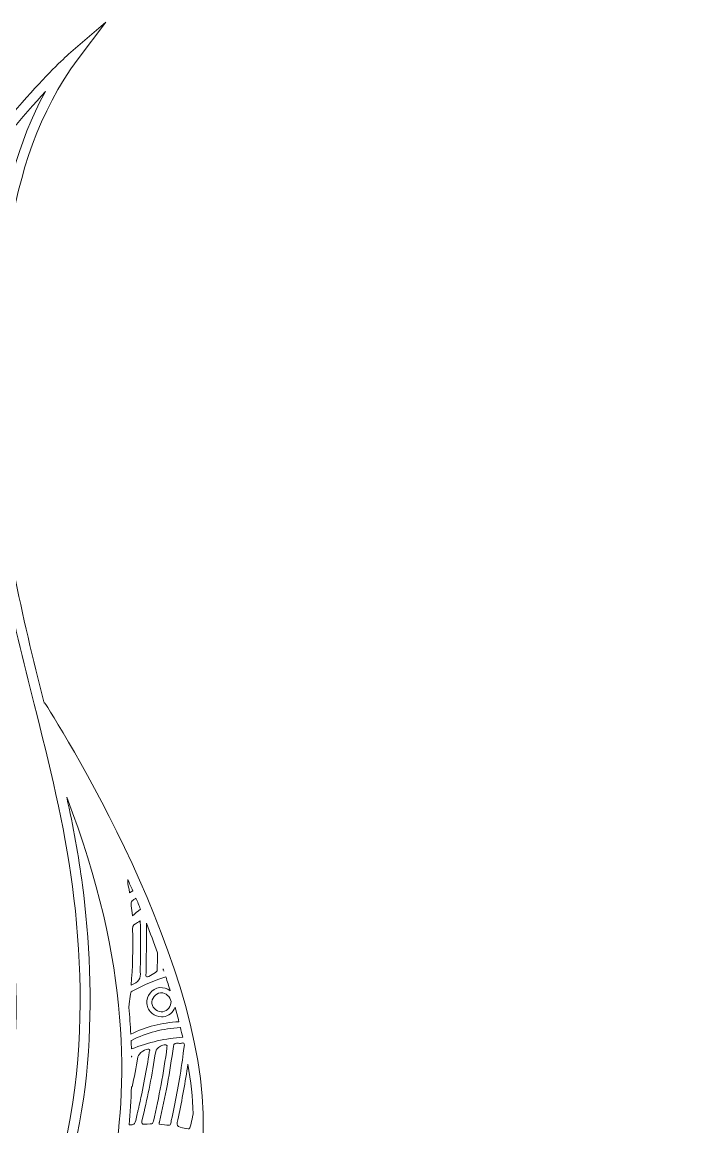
# Model space of a CAD drawing. Extents: x 467 to 2534, y -2987 to -13.
# Drawn here: x 1801 to 2534, y -1244 to -13 of the extents above; entities that cross this region are included whole.
import ezdxf

# ---------------------------------------------------------------- set-up
doc = ezdxf.new("R2010")
doc.units = 0
doc.header["$MEASUREMENT"] = 0
doc.layers.add('Layer 1', color=7, linetype='Continuous')

# ---------------------------------------------------------------- blocks, each defined once
blk = doc.blocks.new('block 2')
at = {"layer": 'Layer 1', "lineweight": 0}
for points, knots in [([(2529.5, -1453.5), (2526.7, -1452.4), (2523.5, -1453.7), (2522.3, -1456.4), (2522, -1457.1), (2505.1, -1494), (2462.3, -1535.1), (2462, -1524.7), (2462.2, -1514.3), (2463.5, -1503.9), (2465.5, -1486.6), (2472.8, -1450.8), (2489.4, -1439.9), (2448.7, -1466.6), (2405, -1490.3), (2349.3, -1559.4), (2349.2, -1550.7), (2349.5, -1541.9), (2350.5, -1533.1), (2352.6, -1515.8), (2359.8, -1480.1), (2376.5, -1469.1), (2332.2, -1498.2), (2284.4, -1523.6), (2221.4, -1607.9), (2220.1, -1592.3), (2219.8, -1576.7), (2221.7, -1561), (2223.7, -1543.7), (2231, -1507.9), (2247.6, -1497.1), (2201.2, -1527.5), (2150.9, -1553.9), (2083.4, -1648.4), (2078.2, -1655.7), (2073.4, -1663.4), (2069.4, -1671.4), (2068.7, -1658.6), (2068.7, -1645.7), (2070.2, -1632.8), (2072.2, -1615.5), (2079.5, -1579.7), (2096.1, -1568.8), (2067.5, -1587.6), (2037.4, -1604.9), (2002.6, -1637.6), (2001.2, -1616.4), (1985.5, -1599.7), (1974.9, -1588.4), (1960.1, -1572.7), (1944.6, -1557.5), (1928.5, -1543.2), (1922.8, -1538.1), (1917, -1533.2), (1911.4, -1528.4), (1909.9, -1527.2), (1908.5, -1526), (1907.2, -1524.8), (1924.3, -1508.4), (1986.8, -1437.6), (2002.4, -1266.1), (2020.1, -1071.6), (1834.5, -783.2), (1826.6, -771), (1826.6, -771), (1826.2, -771.3), (1826.2, -771.3), (1826.1, -770.9), (1826, -770.5), (1825.8, -770), (1801.9, -674.9), (1777.2, -576.4), (1776.9, -476.4), (1776.9, -476.4), (1776.9, -467.7), (1776.9, -467.7), (1776.5, -328.9), (1776, -171.7), (1864, -53.8), (1864, -53.8), (1894.7, -12.8), (1894.7, -12.8), (1894.7, -12.8), (1855.9, -46.2), (1855.9, -46.2), (1855.3, -46.8), (1791.5, -102.3), (1728.7, -198.5), (1670.7, -287.4), (1601.6, -430.1), (1601.6, -606), (1601.6, -606), (1602.5, -629.4), (1602.5, -629.4), (1534.5, -529.7), (1505.8, -471.1), (1505.5, -470.5), (1505.5, -470.5), (1500.4, -460.2), (1500.4, -460.2), (1500.4, -460.2), (1495.4, -470.5), (1495.4, -470.5), (1495.1, -471.1), (1466.4, -529.7), (1398.4, -629.4), (1398.4, -629.4), (1399.3, -605.8), (1399.3, -605.8), (1399.3, -430.1), (1330.2, -287.4), (1272.2, -198.5), (1209.4, -102.3), (1145.6, -46.8), (1145, -46.2), (1145, -46.2), (1106.2, -12.8), (1106.2, -12.8), (1106.2, -12.8), (1136.9, -53.8), (1136.9, -53.8), (1224.9, -171.7), (1224.4, -328.9), (1224, -467.6), (1224, -467.6), (1224, -476.4), (1224, -476.4), (1223.7, -576.4), (1199, -674.9), (1175.1, -770), (1174.9, -770.5), (1174.8, -770.9), (1174.7, -771.3), (1174.7, -771.3), (1174.3, -771), (1174.3, -771), (1166.4, -783.2), (980.8, -1071.6), (998.5, -1266.1), (1014.1, -1437.6), (1076.6, -1508.4), (1093.7, -1524.8), (1092.4, -1526), (1091, -1527.2), (1089.6, -1528.4), (1083.9, -1533.2), (1078.1, -1538.1), (1072.4, -1543.2), (1056.3, -1557.5), (1040.8, -1572.7), (1026, -1588.4), (1015.4, -1599.7), (999.7, -1616.4), (998.3, -1637.6), (963.5, -1604.9), (933.4, -1587.6), (904.8, -1568.8), (921.4, -1579.7), (928.7, -1615.5), (930.7, -1632.8), (932.2, -1645.7), (932.2, -1658.6), (931.5, -1671.4), (927.5, -1663.4), (922.7, -1655.7), (917.5, -1648.4), (850, -1553.9), (799.7, -1527.5), (753.3, -1497.1), (769.9, -1507.9), (777.2, -1543.7), (779.2, -1561), (781.1, -1576.7), (780.7, -1592.3), (779.5, -1607.9), (716.5, -1523.6), (668.7, -1498.2), (624.4, -1469.1), (641.1, -1480.1), (648.3, -1515.8), (650.3, -1533.1), (651.4, -1541.9), (651.7, -1550.7), (651.6, -1559.4), (595.9, -1490.3), (552.2, -1466.6), (511.5, -1439.9), (528.1, -1450.8), (535.4, -1486.6), (537.4, -1503.9), (538.7, -1514.3), (538.9, -1524.7), (538.6, -1535.1), (495.8, -1493.9), (478.9, -1457.1), (478.6, -1456.4), (477.4, -1453.7), (474.2, -1452.4), (471.4, -1453.5), (468.6, -1454.6), (467.2, -1457.7), (468.2, -1460.5), (468.5, -1461.5), (487.8, -1515.5), (535.3, -1573.6), (539.2, -1578.3), (543.3, -1583.1), (547.5, -1587.9), (572.1, -1615.4), (603, -1642.9), (641.4, -1665.3), (645.9, -1667.9), (650.5, -1670.5), (655.3, -1673), (666.7, -1679.1), (678.9, -1684.6), (691.6, -1689.6), (696, -1691.3), (700.5, -1693), (705.1, -1694.6), (712.2, -1697.1), (719.5, -1699.4), (727, -1701.4), (742.3, -1705.7), (756.8, -1709.9), (770.7, -1714.1), (775.6, -1715.5), (780.5, -1717), (785.2, -1718.4), (791.6, -1720.4), (797.7, -1722.4), (803.8, -1724.3), (808.4, -1725.8), (812.8, -1727.2), (817.2, -1728.7), (824.7, -1731.2), (831.9, -1733.7), (838.9, -1736.1), (824.2, -1753.7), (812.6, -1777.2), (804.6, -1805.9), (796.2, -1836.1), (793.3, -1869.5), (796.2, -1905), (796.9, -1913.4), (798.4, -1921.5), (799.9, -1929.5), (801.8, -1940), (803.7, -1950), (803.7, -1960.2), (803.6, -1970.6), (802.3, -1981.3), (800.9, -1991.7), (799.6, -2001.9), (798.2, -2012.5), (798, -2023.1), (797.7, -2049.1), (805, -2075.5), (818.7, -2097.6), (822.2, -2103.1), (826, -2108.4), (829.7, -2113.6), (834.2, -2119.8), (838.5, -2125.7), (842.2, -2132), (849.6, -2144.9), (849.3, -2156.3), (849, -2169.5), (848.8, -2177.9), (848.6, -2186.6), (850.5, -2196.2), (859.1, -2241.9), (894, -2276.7), (931.3, -2296.4), (845.3, -2283), (775.6, -2255.4), (753.1, -2235.7), (753.1, -2235.7), (745, -2243.3), (745, -2243.3), (746.8, -2245.5), (788.3, -2297.7), (860, -2343.7), (911.2, -2376.6), (985.8, -2410.6), (1074.8, -2410.5), (1094.5, -2410.5), (1114.9, -2408.9), (1135.9, -2405.2), (1004, -2511.9), (828.9, -2475.3), (821.2, -2473.6), (821.2, -2473.6), (821.1, -2473.7), (821.1, -2473.7), (821.1, -2473.7), (819.9, -2473.4), (819.9, -2473.4), (819.9, -2473.4), (819.9, -2479.3), (819.9, -2479.3), (819.9, -2479.3), (817.5, -2484.1), (817.5, -2484.1), (817.5, -2484.1), (818, -2484.3), (818, -2484.3), (818, -2484.3), (818, -2484.3), (818, -2484.3), (821.5, -2485.6), (905.4, -2517), (1015.2, -2522.5), (1025.9, -2523), (1036.5, -2523.3), (1046.9, -2523.3), (1084.9, -2523.3), (1121, -2519.7), (1155.1, -2512.7), (1161, -2557.9), (1165.3, -2606.5), (1168.6, -2665), (1169.3, -2678.9), (1169.7, -2693.3), (1170.1, -2707.3), (1171.1, -2743), (1172.1, -2780), (1179.3, -2814.8), (1183.9, -2837.2), (1194.7, -2868.7), (1219.7, -2891.3), (1248.2, -2917.1), (1284.2, -2921.4), (1326.8, -2904), (1329.6, -2902.8), (1332.5, -2901.6), (1335.4, -2900.4), (1342, -2910.4), (1386, -2972.1), (1470.3, -2972.1), (1479.9, -2972.1), (1489.9, -2971.3), (1500.4, -2969.6), (1604.5, -2986.7), (1658.2, -2911.6), (1665.5, -2900.4), (1668.4, -2901.6), (1671.3, -2902.8), (1674.1, -2904), (1691.2, -2911), (1707.3, -2914.5), (1722.2, -2914.5), (1744.4, -2914.5), (1764.2, -2906.7), (1781.2, -2891.3), (1806.2, -2868.7), (1817, -2837.2), (1821.6, -2814.8), (1828.8, -2780), (1829.8, -2743), (1830.8, -2707.3), (1831.2, -2693.3), (1831.6, -2678.9), (1832.3, -2665), (1835.6, -2606.5), (1839.9, -2557.9), (1845.8, -2512.7), (1879.9, -2519.7), (1916, -2523.3), (1954, -2523.3), (1964.4, -2523.3), (1975, -2523), (1985.7, -2522.5), (2095.5, -2517), (2179.4, -2485.6), (2182.9, -2484.3), (2182.9, -2484.3), (2182.9, -2484.2), (2182.9, -2484.2), (2182.9, -2484.2), (2183.4, -2484.1), (2183.4, -2484.1), (2183.4, -2484.1), (2181, -2479), (2181, -2479), (2181, -2479), (2181, -2473.4), (2181, -2473.4), (2181, -2473.4), (2179.6, -2473.5), (2179.6, -2473.5), (2179.6, -2473.5), (2179.1, -2473.8), (2179.1, -2473.8), (2165, -2476.7), (1994.2, -2509.7), (1865, -2405.2), (1886, -2408.9), (1906.4, -2410.5), (1926.1, -2410.5), (2015.1, -2410.5), (2089.7, -2376.6), (2140.9, -2343.7), (2212.6, -2297.7), (2254.1, -2245.5), (2255.9, -2243.3), (2255.9, -2243.3), (2247.8, -2235.7), (2247.8, -2235.7), (2225.2, -2255.4), (2155.6, -2283), (2069.6, -2296.4), (2106.9, -2276.7), (2141.8, -2241.9), (2150.4, -2196.2), (2152.3, -2186.6), (2152.1, -2177.9), (2151.9, -2169.5), (2151.6, -2156.3), (2151.3, -2144.9), (2158.7, -2132), (2162.4, -2125.7), (2166.7, -2119.8), (2171.2, -2113.6), (2174.9, -2108.4), (2178.7, -2103.1), (2182.2, -2097.6), (2195.9, -2075.5), (2203.2, -2049.1), (2202.9, -2023.1), (2202.7, -2012.5), (2201.3, -2001.9), (2200, -1991.7), (2198.6, -1981.3), (2197.2, -1970.6), (2197.2, -1960.2), (2197.2, -1950), (2199.1, -1940), (2201, -1929.5), (2202.5, -1921.5), (2204, -1913.4), (2204.7, -1905), (2207.6, -1869.5), (2204.7, -1836.1), (2196.3, -1805.9), (2188.3, -1777.1), (2176.7, -1753.7), (2162, -1736.1), (2194.6, -1724.7), (2231.5, -1713.2), (2273.8, -1701.4), (2465.8, -1648.2), (2532.1, -1462.4), (2532.7, -1460.5), (2533.7, -1457.7), (2532.3, -1454.6), (2529.5, -1453.5)], [0, 0, 0, 0, 1, 1, 1, 2, 2, 2, 3, 3, 3, 4, 4, 4, 5, 5, 5, 6, 6, 6, 7, 7, 7, 8, 8, 8, 9, 9, 9, 10, 10, 10, 11, 11, 11, 12, 12, 12, 13, 13, 13, 14, 14, 14, 15, 15, 15, 16, 16, 16, 17, 17, 17, 18, 18, 18, 19, 19, 19, 20, 20, 20, 21, 21, 21, 22, 22, 22, 23, 23, 23, 24, 24, 24, 25, 25, 25, 26, 26, 26, 27, 27, 27, 28, 28, 28, 29, 29, 29, 30, 30, 30, 31, 31, 31, 32, 32, 32, 33, 33, 33, 34, 34, 34, 35, 35, 35, 36, 36, 36, 37, 37, 37, 38, 38, 38, 39, 39, 39, 40, 40, 40, 41, 41, 41, 42, 42, 42, 43, 43, 43, 44, 44, 44, 45, 45, 45, 46, 46, 46, 47, 47, 47, 48, 48, 48, 49, 49, 49, 50, 50, 50, 51, 51, 51, 52, 52, 52, 53, 53, 53, 54, 54, 54, 55, 55, 55, 56, 56, 56, 57, 57, 57, 58, 58, 58, 59, 59, 59, 60, 60, 60, 61, 61, 61, 62, 62, 62, 63, 63, 63, 64, 64, 64, 65, 65, 65, 66, 66, 66, 67, 67, 67, 68, 68, 68, 69, 69, 69, 70, 70, 70, 71, 71, 71, 72, 72, 72, 73, 73, 73, 74, 74, 74, 75, 75, 75, 76, 76, 76, 77, 77, 77, 78, 78, 78, 79, 79, 79, 80, 80, 80, 81, 81, 81, 82, 82, 82, 83, 83, 83, 84, 84, 84, 85, 85, 85, 86, 86, 86, 87, 87, 87, 88, 88, 88, 89, 89, 89, 90, 90, 90, 91, 91, 91, 92, 92, 92, 93, 93, 93, 94, 94, 94, 95, 95, 95, 96, 96, 96, 97, 97, 97, 98, 98, 98, 99, 99, 99, 100, 100, 100, 101, 101, 101, 102, 102, 102, 103, 103, 103, 104, 104, 104, 105, 105, 105, 106, 106, 106, 107, 107, 107, 108, 108, 108, 109, 109, 109, 110, 110, 110, 111, 111, 111, 112, 112, 112, 113, 113, 113, 114, 114, 114, 115, 115, 115, 116, 116, 116, 117, 117, 117, 118, 118, 118, 119, 119, 119, 120, 120, 120, 121, 121, 121, 122, 122, 122, 123, 123, 123, 124, 124, 124, 125, 125, 125, 126, 126, 126, 127, 127, 127, 128, 128, 128, 129, 129, 129, 130, 130, 130, 131, 131, 131, 132, 132, 132, 133, 133, 133, 134, 134, 134, 135, 135, 135, 136, 136, 136, 137, 137, 137, 138, 138, 138, 139, 139, 139, 140, 140, 140, 141, 141, 141, 142, 142, 142, 143, 143, 143, 144, 144, 144, 145, 145, 145, 146, 146, 146, 147, 147, 147, 148, 148, 148, 149, 149, 149, 150, 150, 150, 151, 151, 151, 152, 152, 152, 152]), ([(1737.8, -205), (1770.6, -154.8), (1803.6, -115.8), (1827.5, -90.2), (1764.9, -204.3), (1765.3, -343.3), (1765.7, -467.7), (1765.7, -467.7), (1765.7, -476.4), (1765.7, -476.4), (1766, -577.8), (1790.9, -676.9), (1815, -772.7), (1831.6, -838.9), (1848.8, -907.3), (1857.7, -975.7), (1876, -1117.1), (1873.3, -1314.6), (1758.5, -1457.8), (1746.5, -1434.8), (1737.3, -1411.6), (1730.8, -1388.4), (1890.4, -1039.3), (1712.2, -785.8), (1626.3, -663.7), (1623.1, -659.1), (1620, -654.6), (1617, -650.4), (1616.1, -649.2), (1615.3, -647.9), (1614.4, -646.6), (1614.4, -646.6), (1612.7, -605.8), (1612.7, -605.8), (1612.7, -433), (1680.8, -292.5), (1737.8, -205)], [0, 0, 0, 0, 1, 1, 1, 2, 2, 2, 3, 3, 3, 4, 4, 4, 5, 5, 5, 6, 6, 6, 7, 7, 7, 8, 8, 8, 9, 9, 9, 10, 10, 10, 11, 11, 11, 12, 12, 12, 12]), ([(1901.8, -1294.2), (1885.6, -1377.5), (1855.3, -1430.3), (1843.4, -1448.8), (1832.9, -1428.7), (1824.8, -1406.3), (1819.4, -1382.3), (1884.9, -1249), (1884.1, -1092.4), (1868.8, -974.3), (1864.5, -941.5), (1858.4, -908.7), (1851.3, -876.3), (1923.4, -1061.7), (1919.3, -1204.6), (1901.8, -1294.2)], [0, 0, 0, 0, 1, 1, 1, 2, 2, 2, 3, 3, 3, 4, 4, 4, 5, 5, 5, 5]), ([(1919.3, -968), (1921.2, -972.1), (1923, -976.3), (1924.8, -980.4), (1924.8, -980.4), (1921.4, -982.8), (1921.4, -982.8), (1921.1, -981), (1920.8, -979.2), (1920.4, -977.4), (1919.7, -974), (1919, -970.7), (1919.3, -968)], [0, 0, 0, 0, 1, 1, 1, 2, 2, 2, 3, 3, 3, 4, 4, 4, 4]), ([(1925.4, -990.9), (1926.4, -990.1), (1927.4, -989.4), (1928.4, -988.8), (1930.1, -992.8), (1931.9, -996.8), (1933.5, -1000.9), (1933.5, -1000.9), (1933.4, -1001), (1933.4, -1001), (1930.3, -1003.3), (1927.3, -1005.8), (1924.5, -1008.3), (1924.5, -1008.3), (1924.1, -1005), (1924.1, -1005), (1923.7, -1001.4), (1923.3, -998), (1922.9, -994.6), (1922.7, -992.9), (1923.5, -992.2), (1925.2, -991), (1925.2, -991), (1925.4, -990.9), (1925.4, -990.9)], [0, 0, 0, 0, 1, 1, 1, 2, 2, 2, 3, 3, 3, 4, 4, 4, 5, 5, 5, 6, 6, 6, 7, 7, 7, 8, 8, 8, 8]), ([(1933, -1070.9), (1934.4, -1078), (1931.6, -1082.4), (1923, -1085.5), (1924.7, -1066.2), (1925.2, -1046.2), (1924.7, -1022.9), (1924.6, -1019), (1927, -1017.6), (1930, -1015.8), (1931, -1015.2), (1932.1, -1014.7), (1933, -1013.9), (1934.1, -1032.2), (1933.6, -1049.8), (1933.2, -1066.9), (1933.2, -1066.9), (1933.2, -1068.7), (1933.2, -1068.7), (1933.2, -1068.9), (1933.1, -1069.2), (1933.1, -1069.4), (1933, -1069.8), (1932.9, -1070.3), (1933, -1070.9)], [0, 0, 0, 0, 1, 1, 1, 2, 2, 2, 3, 3, 3, 4, 4, 4, 5, 5, 5, 6, 6, 6, 7, 7, 7, 8, 8, 8, 8]), ([(1939.6, -1073.3), (1939.7, -1072.8), (1939.7, -1072.4), (1939.7, -1072), (1939.8, -1062.8), (1939.9, -1053.6), (1940.1, -1044.4), (1940.1, -1039.1), (1940.2, -1033.9), (1940.3, -1028.7), (1940.3, -1025.8), (1940.3, -1022.9), (1940.1, -1020.2), (1940.1, -1018.8), (1940, -1017.7), (1940, -1016.7), (1944.3, -1027.5), (1948.5, -1038.5), (1952.5, -1049.6), (1952.5, -1049.6), (1952.5, -1051.7), (1952.5, -1051.7), (1952.3, -1057.6), (1952.2, -1063.7), (1952, -1069.6), (1951.5, -1071.2), (1942, -1076.9), (1940.4, -1076.5), (1939.4, -1075.9), (1939.4, -1074.9), (1939.6, -1073.3)], [0, 0, 0, 0, 1, 1, 1, 2, 2, 2, 3, 3, 3, 4, 4, 4, 5, 5, 5, 6, 6, 6, 7, 7, 7, 8, 8, 8, 9, 9, 9, 10, 10, 10, 10]), ([(1958.7, -1067.3), (1958.9, -1067.9), (1959.1, -1068.5), (1959.3, -1069), (1958.7, -1068.8), (1958.6, -1068.3), (1958.7, -1067.3)], [0, 0, 0, 0, 1, 1, 1, 2, 2, 2, 2]), ([(1959.5, -1069.7), (1959.5, -1069.8), (1959.5, -1069.8), (1959.6, -1069.8), (1959.6, -1069.8), (1959.5, -1070), (1959.5, -1070), (1959.5, -1070), (1959.5, -1069.7), (1959.5, -1069.7)], [0, 0, 0, 0, 1, 1, 1, 2, 2, 2, 3, 3, 3, 3]), ([(1966.7, -1092), (1963.2, -1089.3), (1958.9, -1088), (1954.8, -1088.4), (1946.2, -1089.4), (1939.7, -1097.5), (1940.6, -1106.2), (1941, -1110.5), (1943.1, -1114.4), (1946.5, -1117.2), (1949.5, -1119.6), (1953.1, -1120.9), (1956.9, -1120.9), (1957.5, -1120.9), (1958, -1120.9), (1958.6, -1120.9), (1964.6, -1120.3), (1969.9, -1116), (1972, -1110.1), (1973.5, -1115.5), (1975, -1120.9), (1976.3, -1126.3), (1957.2, -1127.4), (1939.7, -1131.9), (1922.7, -1140.1), (1922.1, -1130.5), (1921.4, -1120.6), (1920.4, -1110.5), (1920.4, -1110.5), (1920.9, -1106.5), (1920.9, -1106.5), (1921.3, -1102.8), (1921.7, -1099.2), (1922.2, -1095.6), (1922.4, -1093.4), (1923.7, -1092.6), (1925.5, -1091.6), (1937.6, -1085.1), (1949.8, -1080), (1961.7, -1076.4), (1963.4, -1081.6), (1965.1, -1086.8), (1966.7, -1092)], [0, 0, 0, 0, 1, 1, 1, 2, 2, 2, 3, 3, 3, 4, 4, 4, 5, 5, 5, 6, 6, 6, 7, 7, 7, 8, 8, 8, 9, 9, 9, 10, 10, 10, 11, 11, 11, 12, 12, 12, 13, 13, 13, 14, 14, 14, 14]), ([(1958.5, -1115.2), (1952.7, -1115.9), (1947, -1111.7), (1946.3, -1106.2), (1945.9, -1103.5), (1946.8, -1100.7), (1948.7, -1098.3), (1950.5, -1096), (1953, -1094.4), (1955.6, -1094.2), (1955.9, -1094.1), (1956.2, -1094.1), (1956.5, -1094.1), (1961.6, -1094.1), (1966.9, -1098.6), (1967.5, -1103.7), (1968, -1108.9), (1963.6, -1114.6), (1958.5, -1115.2)], [0, 0, 0, 0, 1, 1, 1, 2, 2, 2, 3, 3, 3, 4, 4, 4, 5, 5, 5, 6, 6, 6, 6]), ([(1977.9, -1132.8), (1978.8, -1136.4), (1979.7, -1140), (1980.5, -1143.5), (1961.9, -1144.8), (1942.7, -1149.2), (1923.4, -1156.7), (1923.3, -1153.6), (1923.2, -1150.5), (1923, -1147.3), (1923, -1147.3), (1923.4, -1147.1), (1923.4, -1147.1), (1940.5, -1138.6), (1958.8, -1133.8), (1977.8, -1132.8), (1977.8, -1132.8), (1977.9, -1132.8), (1977.9, -1132.8)], [0, 0, 0, 0, 1, 1, 1, 2, 2, 2, 3, 3, 3, 4, 4, 4, 5, 5, 5, 6, 6, 6, 6]), ([(1924.3, -1199), (1926.4, -1188.8), (1928.4, -1177.8), (1930.5, -1165.6), (1930.9, -1163.7), (1933.1, -1161.1), (1936.1, -1159.1), (1938.7, -1157.5), (1941.3, -1156.6), (1942.8, -1157), (1943.3, -1157.2), (1943.6, -1157.3), (1943.7, -1157.5), (1943.9, -1157.8), (1943.7, -1158.5), (1943.5, -1159.1), (1943.3, -1159.5), (1943.2, -1159.9), (1943.2, -1160.3), (1940.4, -1179.6), (1936.5, -1200.4), (1931.1, -1223.7), (1930.8, -1224.9), (1930.5, -1226.1), (1930.2, -1227.3), (1929.6, -1229.7), (1928.9, -1232.1), (1928.6, -1234.5), (1928.2, -1237.5), (1927.3, -1239.5), (1926, -1240.5), (1924.9, -1241.3), (1923.5, -1241.5), (1921.7, -1241.2), (1921.7, -1241.2), (1921.5, -1241.1), (1921.5, -1241.1), (1921.5, -1241.1), (1920.7, -1241.2), (1920.7, -1241.2), (1922, -1227.9), (1923, -1213.8), (1923.4, -1198.9), (1923.4, -1198.9), (1924.3, -1199), (1924.3, -1199)], [0, 0, 0, 0, 1, 1, 1, 2, 2, 2, 3, 3, 3, 4, 4, 4, 5, 5, 5, 6, 6, 6, 7, 7, 7, 8, 8, 8, 9, 9, 9, 10, 10, 10, 11, 11, 11, 12, 12, 12, 13, 13, 13, 14, 14, 14, 15, 15, 15, 15]), ([(1936.4, -1230.7), (1941.7, -1209.2), (1946.3, -1185.9), (1950.4, -1159.4), (1950.7, -1157.6), (1952.8, -1155.3), (1955.8, -1153.7), (1957.7, -1152.6), (1959.5, -1152), (1961, -1152), (1961.5, -1152), (1961.9, -1152.1), (1962.3, -1152.3), (1963.3, -1152.7), (1963.3, -1153.3), (1963, -1154.8), (1963, -1154.8), (1963, -1155.3), (1963, -1155.3), (1959.3, -1182.7), (1954.2, -1210.2), (1947.8, -1237.2), (1947.2, -1239.9), (1947.2, -1239.9), (1944.6, -1240.1), (1944.6, -1240.1), (1944.4, -1240.1), (1944.4, -1240.1), (1939.2, -1240.5), (1936, -1240.8), (1935.2, -1239.8), (1934.4, -1238.8), (1935.1, -1235.7), (1936.4, -1230.7)], [0, 0, 0, 0, 1, 1, 1, 2, 2, 2, 3, 3, 3, 4, 4, 4, 5, 5, 5, 6, 6, 6, 7, 7, 7, 8, 8, 8, 9, 9, 9, 10, 10, 10, 11, 11, 11, 11]), ([(1981.5, -1150.1), (1981.5, -1150.1), (1981.9, -1150.2), (1981.9, -1150.2), (1982.1, -1150.9), (1982.2, -1151.6), (1982.4, -1152.2), (1982.4, -1152.2), (1981.6, -1158.3), (1981.6, -1158.3), (1981, -1163), (1980.3, -1167.9), (1979.6, -1172.8), (1976.1, -1196.2), (1972.2, -1217), (1967.8, -1236.3), (1967.7, -1236.9), (1967.6, -1237.5), (1967.6, -1238.1), (1967.3, -1240.3), (1967.1, -1241.3), (1965.7, -1241.4), (1962.1, -1241.7), (1958.3, -1241), (1954.4, -1240.3), (1954.3, -1240.2), (1954.2, -1240.2), (1954.2, -1240.2), (1954, -1239.9), (1954.3, -1239.1), (1954.4, -1238.7), (1954.5, -1238.4), (1954.6, -1238.2), (1954.6, -1238), (1961.1, -1210.2), (1966.4, -1182), (1970.1, -1154), (1970.6, -1150.3), (1972.6, -1150.2), (1975.9, -1150.4), (1977.3, -1150.5), (1978.8, -1150.6), (1980, -1150.2), (1980.6, -1150), (1981.1, -1150), (1981.5, -1150.1)], [0, 0, 0, 0, 1, 1, 1, 2, 2, 2, 3, 3, 3, 4, 4, 4, 5, 5, 5, 6, 6, 6, 7, 7, 7, 8, 8, 8, 9, 9, 9, 10, 10, 10, 11, 11, 11, 12, 12, 12, 13, 13, 13, 14, 14, 14, 15, 15, 15, 15]), ([(1923.6, -1164.7), (1923.6, -1164.7), (1923.8, -1164.6), (1923.8, -1164.6), (1923.9, -1164.6), (1923.9, -1164.6), (1923.9, -1164.6), (1923.8, -1165), (1923.7, -1165.5), (1923.6, -1166), (1923.6, -1165.6), (1923.6, -1165.1), (1923.6, -1164.7)], [0, 0, 0, 0, 1, 1, 1, 2, 2, 2, 3, 3, 3, 4, 4, 4, 4]), ([(1992.2, -1228.9), (1992.2, -1228.9), (1991.5, -1232.2), (1991.5, -1232.2), (1990.8, -1235.6), (1990.1, -1238.9), (1989.3, -1242.2), (1988.9, -1244.1), (1988.5, -1245.1), (1987.8, -1245.5), (1987.2, -1245.8), (1986.2, -1245.8), (1984.4, -1245.4), (1984.4, -1245.4), (1984, -1245.3), (1984, -1245.3), (1978.7, -1244.1), (1975.8, -1243.5), (1974.8, -1242), (1973.9, -1240.5), (1974.5, -1237.6), (1975.7, -1232.2), (1979.8, -1213.5), (1983.4, -1193.8), (1986.4, -1173.5), (1989.6, -1192.4), (1991.6, -1211), (1992.2, -1228.9)], [0, 0, 0, 0, 1, 1, 1, 2, 2, 2, 3, 3, 3, 4, 4, 4, 5, 5, 5, 6, 6, 6, 7, 7, 7, 8, 8, 8, 9, 9, 9, 9])]:
    blk.add_open_spline(points, degree=3, knots=knots, dxfattribs=at)

msp = doc.modelspace()

# ---------------------------------------------------------------- block references
at = {"layer": 'Layer 1'}
msp.add_blockref('block 2', (0, 0), dxfattribs=at)

doc.saveas('drawing.dxf')
